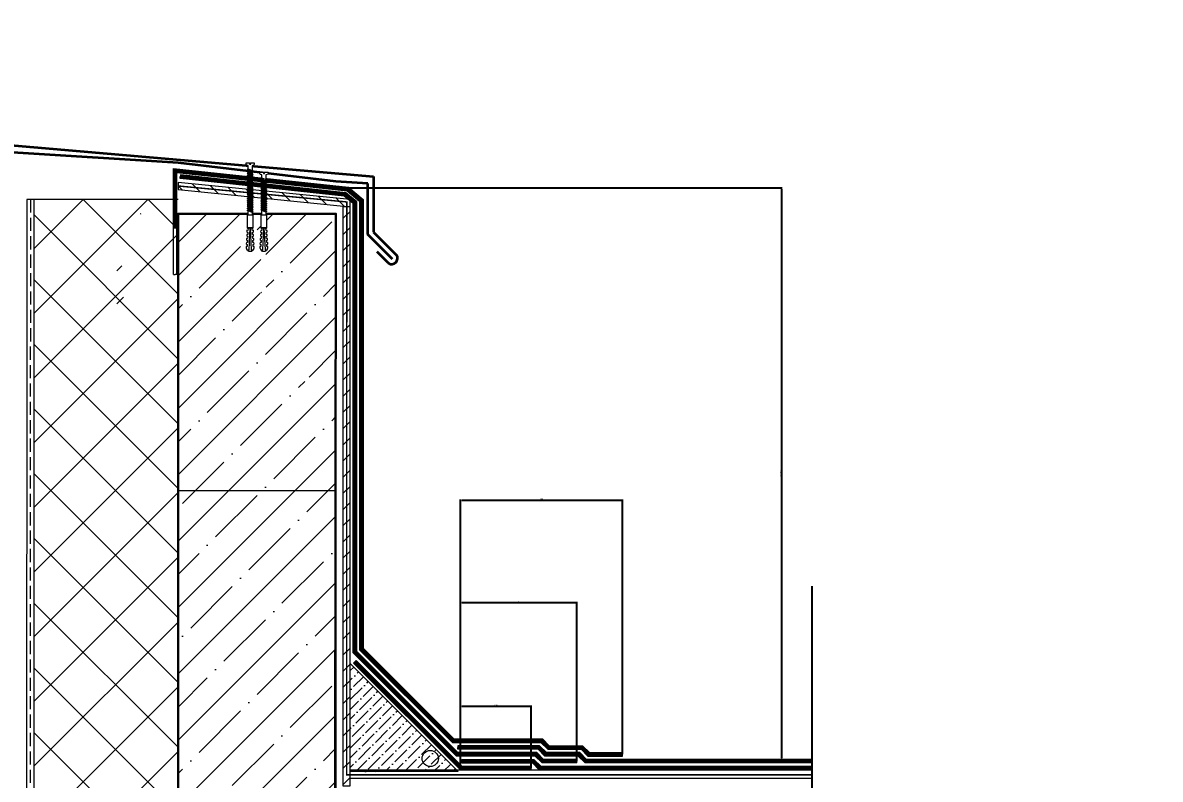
# Model space of a CAD drawing. Header units: millimetres. Extents: x -4447806 to 13389969, y -2188499 to 852203.
# Drawn here: x 4547730 to 4549893, y -556772 to -555332 of the extents above; entities that cross this region are included whole.
import ezdxf

# ---------------------------------------------------------------- set-up
doc = ezdxf.new("R2010")
doc.units = ezdxf.units.MM
doc.set_wipeout_variables(frame=1)
for name, pattern in [('GOST2.303 4', [7, 5, -2, 0]), ('пунктирнаяX2', [12.7, 0, -12.7]), ('штриховая', [19.05, 12.7, -6.35]), ('штриховая 50', [1, 0.5, -0.5])]:
    doc.linetypes.add(name, pattern=pattern)
for name, color, linetype, lineweight in [('0.2', 7, 'Continuous', 20), ('0.35', 30, 'Continuous', 30), ('TN-ГИДРОИЗОЛЯЦИЯ БИТУМАЯ ВЕРХНЯЯ', 32, 'Continuous', 15), ('TN-ГИДРОИЗОЛЯЦИЯ БИТУМАЯ нижняя', 173, 'Continuous', 15), ('TN-ГИДРОИЗОЛЯЦИЯ УСИЛЕНИЕ', 1, 'Continuous', 15), ('TN-ГРУНТОВКА', 6, 'Continuous', 15), ('TN-КРЕПЕЖ', 7, 'Continuous', 15), ('TN-МЕТАЛЛ КОНСТРУКЦИИ', 162, 'Continuous', 35), ('TN-СТЯЖКА', 7, 'Continuous', 15), ('АР_Размеры', 175, 'Continuous', 9), ('АР_Штриховка', 252, 'Continuous', 0), ('Маркировка потолков', 7, 'Continuous', 9), ('СПДС_Выноски', 251, 'Continuous', 18)]:
    doc.layers.add(name, color=color, linetype=linetype, lineweight=lineweight)
doc.styles.add('Arial', font='ariali.ttf')
doc.styles.get("Standard").update_dxf_attribs({"font": 'arial.ttf'})
doc.dimstyles.new('ISO-25', dxfattribs={"dimtxt": 2.5, "dimasz": 2.5, "dimexe": 1.25, "dimexo": 0.625, "dimtad": 1, "dimtxsty": 'Standard', "dimcen": 2.5, "dimadec": 0, "dimazin": 0, "dimtfac": 1, "dimtmove": 0, "dimatfit": 3, "dimfxl": 1, "dimarcsym": 0})

# ---------------------------------------------------------------- blocks, each defined once
blk = doc.blocks.new('*D1167')
at = {"layer": 'Defpoints', "color": 0, "lineweight": 5, "ltscale": 500, "transparency": 16777216}
for p in [(4548697.1, -556632.6), (4548562.5, -556750.3), (4548697.1, -556750.3)]:
    blk.add_point(p, dxfattribs=at)
at = {"layer": 'АР_Размеры', "color": 0, "lineweight": -2, "ltscale": 500, "transparency": 16777216}
for p, q in [((4548562.5, -556749.6), (4548562.5, -556631.4)), ((4548565, -556632.6), (4548694.6, -556632.6)), ((4548697.1, -556749.6), (4548697.1, -556631.4))]:
    blk.add_line(p, q, dxfattribs=at)
at = {"layer": 'АР_Размеры', "color": 0, "lineweight": 5, "ltscale": 500, "transparency": 16777216}
for points in [[(4548565, -556632.2), (4548565, -556633), (4548562.5, -556632.6)], [(4548694.6, -556632.2), (4548694.6, -556633), (4548697.1, -556632.6)]]:
    blk.add_solid(points, dxfattribs=at)
at = {"layer": 'АР_Размеры', "color": 0, "lineweight": 13, "ltscale": 500, "transparency": 16777216, "insert": (4548629.8, -556630.7), "char_height": 2.5, "attachment_point": 5}
blk.add_mtext('100', dxfattribs=at)
blk = doc.blocks.new('*D1168')
at = {"layer": 'Defpoints', "color": 0, "lineweight": 5, "ltscale": 500, "transparency": 16777216}
for p in [(4548784, -556435.6), (4548784, -556737.2), (4548562.5, -556750.3)]:
    blk.add_point(p, dxfattribs=at)
at = {"layer": 'АР_Размеры', "color": 0, "lineweight": -2, "ltscale": 500, "transparency": 16777216}
for p, q in [((4548562.5, -556749.6), (4548562.5, -556434.3)), ((4548565, -556435.6), (4548781.5, -556435.6)), ((4548784, -556736.6), (4548784, -556434.3))]:
    blk.add_line(p, q, dxfattribs=at)
at = {"layer": 'АР_Размеры', "color": 0, "lineweight": 5, "ltscale": 500, "transparency": 16777216}
for points in [[(4548565, -556435.1), (4548565, -556436), (4548562.5, -556435.6)], [(4548781.5, -556435.1), (4548781.5, -556436), (4548784, -556435.6)]]:
    blk.add_solid(points, dxfattribs=at)
at = {"layer": 'АР_Размеры', "color": 0, "lineweight": 13, "ltscale": 500, "transparency": 16777216, "insert": (4548673.3, -556433.6), "char_height": 2.5, "attachment_point": 5}
blk.add_mtext('150', dxfattribs=at)
blk = doc.blocks.new('*D1169')
at = {"layer": 'Defpoints', "color": 0, "lineweight": 5, "ltscale": 500, "transparency": 16777216}
for p in [(4548871, -556240.4), (4548871, -556720.8), (4548562.5, -556750.3)]:
    blk.add_point(p, dxfattribs=at)
at = {"layer": 'АР_Размеры', "color": 0, "lineweight": -2, "ltscale": 500, "transparency": 16777216}
for p, q in [((4548562.5, -556749.6), (4548562.5, -556239.1)), ((4548565, -556240.4), (4548868.5, -556240.4)), ((4548871, -556720.2), (4548871, -556239.1))]:
    blk.add_line(p, q, dxfattribs=at)
at = {"layer": 'АР_Размеры', "color": 0, "lineweight": 5, "ltscale": 500, "transparency": 16777216}
for points in [[(4548565, -556240), (4548565, -556240.8), (4548562.5, -556240.4)], [(4548868.5, -556240), (4548868.5, -556240.8), (4548871, -556240.4)]]:
    blk.add_solid(points, dxfattribs=at)
at = {"layer": 'АР_Размеры', "color": 0, "lineweight": 13, "ltscale": 500, "transparency": 16777216, "insert": (4548716.8, -556238.5), "char_height": 2.5, "attachment_point": 5}
blk.add_mtext('200', dxfattribs=at)
blk = doc.blocks.new('*D1171')
at = {"layer": 'Defpoints', "color": 0, "lineweight": 5, "ltscale": 500, "transparency": 16777216}
for p in [(4548351.3, -555646.6), (4548979.1, -556734.3), (4549173.5, -556734.3)]:
    blk.add_point(p, dxfattribs=at)
at = {"layer": 'АР_Размеры', "color": 0, "lineweight": -2, "ltscale": 500, "transparency": 16777216}
for p, q in [((4548351.9, -555646.6), (4549174.7, -555646.6)), ((4549173.5, -555649.1), (4549173.5, -556731.8)), ((4548979.7, -556734.3), (4549174.7, -556734.3))]:
    blk.add_line(p, q, dxfattribs=at)
at = {"layer": 'АР_Размеры', "color": 0, "lineweight": 5, "ltscale": 500, "transparency": 16777216}
for points in [[(4549173.1, -555649.1), (4549173.9, -555649.1), (4549173.5, -555646.6)], [(4549173.1, -556731.8), (4549173.9, -556731.8), (4549173.5, -556734.3)]]:
    blk.add_solid(points, dxfattribs=at)
at = {"layer": 'АР_Размеры', "color": 0, "lineweight": 13, "ltscale": 500, "transparency": 16777216, "insert": (4549171.6, -556190.4), "char_height": 2.5, "attachment_point": 5, "rotation": 90}
blk.add_mtext('min. 600', dxfattribs=at)
blk = doc.blocks.new('*U728')
blk.add_lwpolyline([(0, -34.795), (0, -1), (2.25, -0.5), (-2.25, 0), (0, 0.5), (0, 31.736)])
blk = doc.blocks.new('Дюбель')
at = {"color": 7, "lineweight": 0}
blk.add_wipeout([(-48.1, -2.8), (-49, -2.8), (-50.4, -2.1), (-50.4, 2.1), (-49, 2.8), (-48.1, 2.8), (-48.1, 1.6), (-17.6, 0), (-48.1, -1.6)], dxfattribs=at)
blk.add_wipeout([(-17.5, 4.2), (-18.3, 2.8), (-21.1, 3), (-21, 4.4), (-23.1, 4.5), (-23.9, 3.1), (-26.7, 3.3), (-26.6, 4.7), (-28.7, 4.8), (-29.5, 3.4), (-32.3, 3.6), (-32.2, 5), (-34.3, 5.1), (-35, 3.7), (-37.8, 3.9), (-37.8, 5.3), (-39.9, 5.4), (-40.6, 4), (-43.4, 4.2), (-43.4, 5.6), (-45.5, 5.7), (-48, 4.4), (-48.1, 1.6), (-17.6, 0), (-48.1, -1.6), (-48, -4.4), (-45.5, -5.7), (-43.4, -5.6), (-43.4, -4.2), (-40.6, -4), (-39.9, -5.4), (-37.8, -5.3), (-37.8, -3.9), (-35, -3.7), (-34.3, -5.1), (-32.2, -5), (-32.3, -3.6), (-29.5, -3.4), (-28.7, -4.8), (-26.6, -4.7), (-26.7, -3.3), (-23.9, -3.1), (-23.1, -4.5), (-21, -4.4), (-21.1, -3), (-18.3, -2.8), (-17.5, -4.2)], dxfattribs=at)
blk.add_wipeout([(0, -4.2), (0, 4.2), (-17.5, 4.2), (-17.5, -4.2)], dxfattribs=at)
at = {"color": 7}
for points in [[(-48.1, -2.8), (-49, -2.8), (-50.4, -2.1), (-50.4, 2.1), (-49, 2.8), (-48.1, 2.8), (-48.1, 1.6), (-17.6, 0), (-48.1, -1.6)], [(-17.5, 4.2), (-18.3, 2.8), (-21.1, 3), (-21, 4.4), (-23.1, 4.5), (-23.9, 3.1), (-26.7, 3.3), (-26.6, 4.7), (-28.7, 4.8), (-29.5, 3.4), (-32.3, 3.6), (-32.2, 5), (-34.3, 5.1), (-35, 3.7), (-37.8, 3.9), (-37.8, 5.3), (-39.9, 5.4), (-40.6, 4), (-43.4, 4.2), (-43.4, 5.6), (-45.5, 5.7), (-48, 4.4), (-48.1, 1.6), (-17.6, 0), (-48.1, -1.6), (-48, -4.4), (-45.5, -5.7), (-43.4, -5.6), (-43.4, -4.2), (-40.6, -4), (-39.9, -5.4), (-37.8, -5.3), (-37.8, -3.9), (-35, -3.7), (-34.3, -5.1), (-32.2, -5), (-32.3, -3.6), (-29.5, -3.4), (-28.7, -4.8), (-26.6, -4.7), (-26.7, -3.3), (-23.9, -3.1), (-23.1, -4.5), (-21, -4.4), (-21.1, -3), (-18.3, -2.8), (-17.5, -4.2)], [(0, -4.2), (0, 4.2), (-17.5, 4.2), (-17.5, -4.2), (0, -4.2)]]:
    blk.add_lwpolyline(points, close=True, dxfattribs=at)
blk = doc.blocks.new('*U791')
at = {"color": 252, "lineweight": 0, "ltscale": 100, "style": 'Arial', "flags": 9}
for tag, p in [('ОПИСАНИЕ', (-13.9, 67)), ('ТИП', (16.1, 69.1))]:
    blk.add_attdef(tag, p, '', height=25, rotation=93.8857, dxfattribs=at)
at = {"color": 251, "lineweight": 0}
blk.add_wipeout([(64.2, 3.1), (63.8, 8.6), (5.2, 4.7), (4.2, 6.6), (3.6, 7.2), (2.8, 7.4), (1.1, 7.3), (1.4, 2.3), (3.4, 2.4), (3.5, 1), (1.5, 0.9), (1.9, -4.1), (3.5, -4), (4.4, -3.7), (4.9, -3), (5.6, -0.9)], dxfattribs=at)
at = {"color": 7}
blk.add_line((61, 8.4), (12.8, 5.2), dxfattribs=at)
blk.add_lwpolyline([(12.8, 5.2), (5.2, 4.7), (4.2, 6.6, 0.300062), (2.8, 7.4), (1.1, 7.3), (1.4, 2.3), (3.4, 2.4), (3.5, 1), (1.5, 0.9), (1.9, -4.1), (3.5, -4, 0.300062), (4.9, -3), (5.6, -0.9), (13.2, -0.4)], format="xyb", dxfattribs=at)
for points in [[(14, -0.4), (10.7, 6.1), (9.4, 4.9), (12.6, -1.5)], [(16.7, -0.2), (13.4, 6.3), (12.1, 5.1), (15.3, -1.4)], [(19.4, 0), (16.1, 6.5), (14.8, 5.3), (18, -1.2)], [(22.1, 0.2), (18.8, 6.7), (17.5, 5.5), (20.7, -1)], [(24.7, 0.4), (21.5, 6.9), (20.2, 5.7), (23.4, -0.8)], [(27.4, 0.6), (24.2, 7.1), (22.9, 5.9), (26.1, -0.6)], [(30.1, 0.7), (26.9, 7.2), (25.6, 6), (28.8, -0.5)], [(32.8, 0.9), (29.6, 7.4), (28.3, 6.2), (31.5, -0.3)], [(35.5, 1.1), (32.3, 7.6), (30.9, 6.4), (34.2, -0.1)], [(38.2, 1.3), (35, 7.8), (33.6, 6.6), (36.9, 0.1)], [(40.9, 1.5), (37.7, 8), (36.3, 6.8), (39.6, 0.3)], [(43.6, 1.7), (40.4, 8.1), (39, 7), (42.3, 0.5)], [(46.3, 1.8), (43, 8.3), (41.7, 7.1), (45, 0.6)], [(49, 2), (45.7, 8.5), (44.4, 7.3), (47.7, 0.8)], [(51.7, 2.2), (48.4, 8.7), (47.1, 7.5), (50.4, 1)]]:
    blk.add_lwpolyline(points, close=True, dxfattribs=at)
blk.add_lwpolyline([(13.2, -0.4), (61.3, 2.9)], dxfattribs=at)
at = {"color": 7, "xscale": -1, "rotation": 3.885722331906001}
blk.add_blockref('Дюбель', (61.1, 5.7), dxfattribs=at)
at = {"color": 7}
for points in [[(54.4, 2.4), (51.1, 8.9), (49.8, 7.7), (53.1, 1.2)], [(57.1, 2.6), (53.8, 9.1), (52.5, 7.9), (55.7, 1.4)]]:
    blk.add_lwpolyline(points, close=True, dxfattribs=at)
blk = doc.blocks.new('*U792')
at = {"color": 252, "lineweight": 0, "ltscale": 100, "style": 'Arial', "flags": 9}
for tag, p in [('ОПИСАНИЕ', (-13.9, 67)), ('ТИП', (16.1, 69.1))]:
    blk.add_attdef(tag, p, '', height=25, rotation=93.8857, dxfattribs=at)
at = {"color": 251, "lineweight": 0}
blk.add_wipeout([(77.1, 3.9), (76.7, 9.5), (5.2, 4.7), (4.2, 6.6), (3.6, 7.2), (2.8, 7.4), (1.1, 7.3), (1.4, 2.3), (3.4, 2.4), (3.5, 1), (1.5, 0.9), (1.9, -4.1), (3.5, -4), (4.4, -3.7), (4.9, -3), (5.6, -0.9)], dxfattribs=at)
at = {"color": 7}
blk.add_line((73.9, 9.3), (12.8, 5.2), dxfattribs=at)
blk.add_lwpolyline([(12.8, 5.2), (5.2, 4.7), (4.2, 6.6, 0.300062), (2.8, 7.4), (1.1, 7.3), (1.4, 2.3), (3.4, 2.4), (3.5, 1), (1.5, 0.9), (1.9, -4.1), (3.5, -4, 0.300062), (4.9, -3), (5.6, -0.9), (13.2, -0.4)], format="xyb", dxfattribs=at)
for points in [[(14, -0.4), (10.7, 6.1), (9.4, 4.9), (12.6, -1.5)], [(16.7, -0.2), (13.4, 6.3), (12.1, 5.1), (15.3, -1.4)], [(19.4, 0), (16.1, 6.5), (14.8, 5.3), (18, -1.2)], [(22.1, 0.2), (18.8, 6.7), (17.5, 5.5), (20.7, -1)], [(24.7, 0.4), (21.5, 6.9), (20.2, 5.7), (23.4, -0.8)], [(27.4, 0.6), (24.2, 7.1), (22.9, 5.9), (26.1, -0.6)], [(30.1, 0.7), (26.9, 7.2), (25.6, 6), (28.8, -0.5)], [(32.8, 0.9), (29.6, 7.4), (28.3, 6.2), (31.5, -0.3)], [(35.5, 1.1), (32.3, 7.6), (30.9, 6.4), (34.2, -0.1)], [(38.2, 1.3), (35, 7.8), (33.6, 6.6), (36.9, 0.1)], [(40.9, 1.5), (37.7, 8), (36.3, 6.8), (39.6, 0.3)], [(43.6, 1.7), (40.4, 8.1), (39, 7), (42.3, 0.5)], [(46.3, 1.8), (43, 8.3), (41.7, 7.1), (45, 0.6)], [(49, 2), (45.7, 8.5), (44.4, 7.3), (47.7, 0.8)], [(51.7, 2.2), (48.4, 8.7), (47.1, 7.5), (50.4, 1)], [(54.4, 2.4), (51.1, 8.9), (49.8, 7.7), (53.1, 1.2)], [(57.1, 2.6), (53.8, 9.1), (52.5, 7.9), (55.7, 1.4)], [(59.8, 2.8), (56.5, 9.2), (55.2, 8.1), (58.4, 1.6)], [(62.5, 2.9), (59.2, 9.4), (57.9, 8.2), (61.1, 1.7)], [(65.2, 3.1), (61.9, 9.6), (60.6, 8.4), (63.8, 1.9)]]:
    blk.add_lwpolyline(points, close=True, dxfattribs=at)
blk.add_lwpolyline([(13.2, -0.4), (74.2, 3.7)], dxfattribs=at)
at = {"color": 7, "xscale": -1, "rotation": 3.885722331906001}
blk.add_blockref('Дюбель', (74, 6.5), dxfattribs=at)
at = {"color": 7}
for points in [[(67.8, 3.3), (64.6, 9.8), (63.3, 8.6), (66.5, 2.1)], [(70.5, 3.5), (67.3, 10), (66, 8.8), (69.2, 2.3)]]:
    blk.add_lwpolyline(points, close=True, dxfattribs=at)

msp = doc.modelspace()

# ---------------------------------------------------------------- hatches: boundary and pattern name
at = {"layer": 'TN-СТЯЖКА'}
h = msp.add_hatch(dxfattribs=at)
h.set_pattern_fill('ANSI31', color=256, scale=6.853972, angle=90)
h.set_pattern_definition([(135, (4179709.188, -603007.044), (-15.3876071, -15.3876071), [])])
h.paths.add_polyline_path([(4548352.982, -555682.431), (4548352.982, -555668.723), (4548025.625, -555636.041), (4548025.625, -555649.749)])
h = msp.add_hatch(dxfattribs=at)
h.set_pattern_fill('ANSI31', color=256, scale=6.853972)
h.set_pattern_definition([(45, (4501014.661, -187994.973), (-15.3876071, 15.3876071), [])])
h.paths.add_polyline_path([(4548339.274, -556784.382), (4548352.982, -556784.382), (4548352.982, -555682.431), (4548339.274, -555682.431)])
h = msp.add_hatch(dxfattribs=at)
h.set_pattern_fill('ANSI36', color=256, scale=4.112383)
h.set_pattern_definition([(45, (4501014.661, -187920.711), (6.9244232, 25.3895517), [32.6420439, -6.5284088, 0, -6.5284088])])
h.paths.add_polyline_path([(4548352.982, -556757.067), (4548352.982, -556551.448), (4548558.601, -556757.067)])
at = {"layer": 'АР_Штриховка', "ltscale": 100}
h = msp.add_hatch(dxfattribs=at)
h.set_pattern_fill('ANSI37', color=256, scale=27.41589)
h.set_pattern_definition([(45, (4810419.25, -114721.12), (-61.550428, 61.550428), []), (135, (4810419.25, -114721.12), (-61.550428, -61.550428), [])])
h.paths.add_polyline_path([(4547751.22, -557987.763), (4547952.718, -557987.763), (4548025.625, -557987.763), (4548025.922, -555668.724), (4547751.88, -555668.577)])
at = {"layer": 'Маркировка потолков', "lineweight": 9, "ltscale": 5000, "transparency": 33554610}
h = msp.add_hatch(dxfattribs=at)
h.set_pattern_fill('ANSI35', color=256, scale=356.977733)
h.set_pattern_definition([(45, (4411521.24, -585670.22), (-63.105344, 63.105344), []), (45, (4411584.35, -585670.22), (-63.105344, 63.105344), [111.55554, -22.31111, 0, -22.31111])])
h.paths.add_polyline_path([(4548325.942, -556019.933), (4548311.549, -556019.933), (4548310.49, -556018.066), (4548306.657, -556018.267), (4548306.758, -556020.184), (4548303.883, -556020.334), (4548302.824, -556018.468), (4548298.992, -556018.669), (4548299.092, -556020.585), (4548296.217, -556020.736), (4548295.159, -556018.87), (4548291.326, -556019.071), (4548291.426, -556020.987), (4548288.551, -556021.138), (4548287.493, -556019.272), (4548283.66, -556019.472), (4548283.76, -556021.389), (4548280.885, -556021.54), (4548279.827, -556019.673), (4548275.994, -556019.874), (4548276.094, -556021.791), (4548273.219, -556021.941), (4548269.765, -556020.201), (4548269.651, -556018.013), (4548266.45, -556018.013), (4548266.45, -556011.297), (4548269.685, -556009.679), (4548269.765, -556008.15), (4548273.219, -556006.409), (4548276.094, -556006.56), (4548275.994, -556008.476), (4548279.827, -556008.677), (4548280.885, -556006.811), (4548283.76, -556006.962), (4548283.66, -556008.878), (4548287.493, -556009.079), (4548288.551, -556007.213), (4548291.426, -556007.363), (4548291.326, -556009.28), (4548295.159, -556009.481), (4548296.217, -556007.614), (4548299.092, -556007.765), (4548302.824, -556009.882), (4548303.883, -556008.016), (4548306.758, -556008.167), (4548306.657, -556010.083), (4548310.49, -556010.284), (4548311.549, -556008.418), (4548325.942, -556008.418), (4548325.942, -555694.8), (4548192.701, -555694.8), (4548192.701, -555801.777), (4548194.62, -555801.777), (4548194.62, -555825.766), (4548192.754, -555826.825), (4548192.955, -555830.658), (4548194.871, -555830.557), (4548195.022, -555833.432), (4548193.156, -555834.491), (4548193.357, -555838.323), (4548195.273, -555838.223), (4548195.424, -555841.098), (4548193.558, -555842.156), (4548193.759, -555845.989), (4548195.675, -555845.889), (4548195.826, -555848.764), (4548193.959, -555849.822), (4548194.16, -555853.655), (4548196.077, -555853.555), (4548196.227, -555856.43), (4548194.361, -555857.488), (4548194.562, -555861.321), (4548196.478, -555861.221), (4548196.629, -555864.096), (4548194.888, -555867.55), (4548192.701, -555867.664), (4548192.701, -555870.865), (4548185.984, -555870.865), (4548184.367, -555867.63), (4548182.838, -555867.55), (4548181.097, -555864.096), (4548181.248, -555861.221), (4548183.164, -555861.321), (4548183.365, -555857.488), (4548181.499, -555856.43), (4548181.649, -555853.555), (4548183.566, -555853.655), (4548183.767, -555849.822), (4548181.9, -555848.764), (4548182.051, -555845.889), (4548183.968, -555845.989), (4548184.168, -555842.156), (4548182.302, -555841.098), (4548182.453, -555838.223), (4548184.369, -555838.323), (4548184.57, -555834.491), (4548182.704, -555833.432), (4548182.801, -555831.575), (4548183.923, -555695.847), (4547918.542, -555695.847), (4547918.542, -555801.188), (4547920.461, -555801.188), (4547920.461, -555825.177), (4547918.595, -555826.235), (4547918.796, -555830.068), (4547920.713, -555829.968), (4547920.863, -555832.843), (4547918.997, -555833.901), (4547919.198, -555837.734), (4547921.114, -555837.634), (4547921.265, -555840.509), (4547919.399, -555841.567), (4547919.6, -555845.4), (4547921.516, -555845.3), (4547921.667, -555848.175), (4547919.8, -555849.233), (4547920.001, -555853.066), (4547921.918, -555852.966), (4547922.069, -555855.84), (4547920.202, -555856.899), (4547920.403, -555860.732), (4547922.32, -555860.632), (4547922.47, -555863.506), (4547920.73, -555866.961), (4547918.542, -555867.075), (4547918.542, -555870.276), (4547911.825, -555870.276), (4547910.208, -555867.041), (4547908.679, -555866.961), (4547906.938, -555863.506), (4547907.089, -555860.632), (4547909.005, -555860.732), (4547909.206, -555856.899), (4547907.34, -555855.84), (4547907.49, -555852.966), (4547909.407, -555853.066), (4547909.608, -555849.233), (4547907.742, -555848.175), (4547907.892, -555845.3), (4547909.809, -555845.4), (4547910.01, -555841.567), (4547908.143, -555840.509), (4547908.294, -555837.634), (4547910.21, -555837.734), (4547910.411, -555833.901), (4547908.545, -555832.843), (4547908.696, -555829.968), (4547910.612, -555830.068), (4547910.813, -555826.235), (4547908.947, -555825.177), (4547908.947, -555801.188), (4547909.129, -555694.8), (4548025.625, -555695.323), (4548025.625, -557354.958), (4548024.758, -557682.581), (4548314.154, -557682.583), (4548314.154, -557355.238), (4548325.942, -557354.434)])

# ---------------------------------------------------------------- linework, layer by layer
at = {"layer": '0.2'}
for points in [[(4547737.957, -555668.569), (4547737.391, -557017.751), (4547737.391, -557017.92)], [(4547751.656, -555668.422), (4547751.083, -557031.459), (4547751.083, -557031.298)]]:
    msp.add_lwpolyline(points, dxfattribs=at)
at = {"layer": '0.2', "ltscale": 10}
msp.add_lwpolyline([(4548025.625, -555668.723), (4547737.883, -555668.569)], dxfattribs=at)
at = {"layer": '0.2', "linetype": 'GOST2.303 4', "ltscale": 5}
msp.add_lwpolyline([(4547744.807, -555668.569), (4547744.237, -557024.605), (4547744.237, -557024.605)], dxfattribs=at)
at = {"layer": '0.2', "ltscale": 100}
msp.add_lwpolyline([(4548025.625, -557682.583), (4548025.625, -556222.524), (4548325.942, -556222.524), (4548325.942, -557354.696), (4548285.481, -557354.696)], dxfattribs=at)
at = {"layer": '0.35', "color": 18, "ltscale": 200, "true_color": 0x000000}
msp.add_lwpolyline([(4548025.625, -557682.583), (4548025.625, -555695.847), (4548325.942, -555695.847), (4548323.68, -557354.853), (4548284.771, -557354.954)], dxfattribs=at)
at = {"layer": 'TN-ГИДРОИЗОЛЯЦИЯ БИТУМАЯ ВЕРХНЯЯ', "linetype": 'Continuous', "ltscale": 50}
for p, q in [((4548016.683, -555811.572), (4548016.683, -555609.45)), ((4548016.683, -555609.45), (4548349.857, -555645.374)), ((4548023.537, -555811.572), (4548023.537, -555617.082)), ((4548023.537, -555617.082), (4548347.072, -555651.967)), ((4548347.072, -555651.967), (4548370.802, -555671.626)), ((4548349.857, -555645.374), (4548377.656, -555668.403)), ((4548370.802, -555671.626), (4548370.802, -556525.124)), ((4548377.656, -555668.403), (4548377.656, -556522.285)), ((4548016.683, -555811.572), (4548020.11, -555811.572)), ((4548023.537, -555811.572), (4548020.11, -555811.572)), ((4548370.802, -556525.124), (4548547.277, -556701.599)), ((4548377.656, -556522.285), (4548550.116, -556694.745)), ((4548550.116, -556694.745), (4548718.635, -556694.745)), ((4548718.635, -556694.745), (4548731.658, -556707.768)), ((4548547.277, -556701.599), (4548715.796, -556701.599)), ((4548713.241, -556707.768), (4548557.745, -556707.768)), ((4548557.745, -556707.768), (4548557.745, -556711.195)), ((4548557.745, -556714.622), (4548557.745, -556711.195)), ((4548710.402, -556714.622), (4548557.745, -556714.622)), ((4548723.425, -556727.645), (4548710.402, -556714.622)), ((4548726.264, -556720.791), (4548713.241, -556707.768)), ((4548715.796, -556701.599), (4548728.819, -556714.622)), ((4548728.819, -556714.622), (4548791.964, -556714.622)), ((4548731.658, -556707.768), (4548794.803, -556707.768)), ((4548791.964, -556714.622), (4548804.987, -556727.645)), ((4548794.803, -556707.768), (4548807.826, -556720.791)), ((4548786.57, -556727.645), (4548723.425, -556727.645)), ((4548789.409, -556720.791), (4548726.264, -556720.791)), ((4548799.593, -556740.667), (4548786.57, -556727.645)), ((4548802.432, -556733.813), (4548789.409, -556720.791)), ((4549231.654, -556733.813), (4548802.432, -556733.813)), ((4548804.987, -556727.645), (4548870.971, -556727.645)), ((4548807.826, -556720.791), (4548870.971, -556720.791)), ((4548870.971, -556720.791), (4548870.971, -556724.218)), ((4548870.971, -556727.645), (4548870.971, -556724.218)), ((4549231.654, -556733.813), (4549231.654, -556737.24)), ((4549231.654, -556740.667), (4549231.654, -556737.24)), ((4549231.654, -556740.667), (4548799.593, -556740.667))]:
    msp.add_line(p, q, dxfattribs=at)
at = {"layer": 'TN-ГИДРОИЗОЛЯЦИЯ БИТУМАЯ ВЕРХНЯЯ', "linetype": 'пунктирнаяX2', "ltscale": 50}
for p, q in [((4548020.11, -555811.572), (4548020.11, -555613.266)), ((4548020.11, -555613.266), (4548348.465, -555648.671)), ((4548348.465, -555648.671), (4548374.229, -555670.015)), ((4548374.229, -555670.015), (4548374.229, -556523.705)), ((4548374.229, -556523.705), (4548548.697, -556698.172)), ((4548548.697, -556698.172), (4548717.216, -556698.172)), ((4548711.821, -556711.195), (4548557.745, -556711.195)), ((4548724.844, -556724.218), (4548711.821, -556711.195)), ((4548717.216, -556698.172), (4548730.238, -556711.195)), ((4548730.238, -556711.195), (4548793.384, -556711.195)), ((4548793.384, -556711.195), (4548806.406, -556724.218)), ((4548787.99, -556724.218), (4548724.844, -556724.218)), ((4548801.012, -556737.24), (4548787.99, -556724.218)), ((4549231.654, -556737.24), (4548801.012, -556737.24)), ((4548806.406, -556724.218), (4548870.971, -556724.218))]:
    msp.add_line(p, q, dxfattribs=at)
at = {"layer": 'TN-ГИДРОИЗОЛЯЦИЯ БИТУМАЯ ВЕРХНЯЯ', "color": 18, "linetype": 'штриховая 50', "ltscale": 50, "true_color": 0x000000, "const_width": 6.854}
for points in [[(4548870.971, -556724.218), (4548806.406, -556724.218), (4548793.384, -556711.195), (4548730.238, -556711.195), (4548717.216, -556698.172), (4548548.697, -556698.172), (4548374.229, -556523.705), (4548374.229, -555670.015), (4548348.465, -555648.671), (4548020.11, -555613.266), (4548020.11, -555724.251)], [(4549231.654, -556737.24), (4548801.012, -556737.24), (4548787.99, -556724.218), (4548724.844, -556724.218), (4548711.821, -556711.195), (4548557.745, -556711.195)]]:
    msp.add_lwpolyline(points, dxfattribs=at)
at = {"layer": 'TN-ГИДРОИЗОЛЯЦИЯ БИТУМАЯ нижняя', "linetype": 'Continuous', "ltscale": 50}
for p, q in [((4548029.375, -555628.691), (4548029.743, -555625.284)), ((4548341.73, -555662.444), (4548029.375, -555628.691)), ((4548030.111, -555621.877), (4548029.743, -555625.284)), ((4548344.526, -555655.852), (4548030.111, -555621.877)), ((4548365.319, -555673.185), (4548344.526, -555655.852)), ((4548358.465, -555676.395), (4548341.73, -555662.444)), ((4548358.465, -556531.204), (4548358.465, -555676.395)), ((4548365.319, -556528.365), (4548365.319, -555673.185)), ((4548554.906, -556727.645), (4548358.465, -556531.204)), ((4548557.745, -556720.791), (4548365.319, -556528.365)), ((4548705.008, -556727.645), (4548554.906, -556727.645)), ((4548707.847, -556720.791), (4548557.745, -556720.791)), ((4548565.373, -556733.813), (4548565.373, -556737.24)), ((4548565.373, -556733.813), (4548702.453, -556733.813)), ((4548565.373, -556740.667), (4548565.373, -556737.24)), ((4548702.453, -556733.813), (4548715.475, -556746.836)), ((4548718.03, -556740.667), (4548705.008, -556727.645)), ((4548720.869, -556733.813), (4548707.847, -556720.791)), ((4548784.015, -556733.813), (4548720.869, -556733.813)), ((4548784.015, -556733.813), (4548784.015, -556737.24)), ((4548784.015, -556740.667), (4548784.015, -556737.24)), ((4548565.373, -556740.667), (4548699.614, -556740.667)), ((4548699.614, -556740.667), (4548712.636, -556753.69)), ((4548712.636, -556753.69), (4549231.654, -556753.69)), ((4548715.475, -556746.836), (4549231.654, -556746.836)), ((4548784.015, -556740.667), (4548718.03, -556740.667)), ((4549231.654, -556746.836), (4549231.654, -556750.263)), ((4549231.654, -556753.69), (4549231.654, -556750.263))]:
    msp.add_line(p, q, dxfattribs=at)
at = {"layer": 'TN-ГИДРОИЗОЛЯЦИЯ БИТУМАЯ нижняя', "linetype": 'пунктирнаяX2', "ltscale": 50}
for p, q in [((4548343.128, -555659.148), (4548029.743, -555625.284)), ((4548361.892, -555674.79), (4548343.128, -555659.148)), ((4548361.892, -556529.784), (4548361.892, -555674.79)), ((4548556.325, -556724.218), (4548361.892, -556529.784)), ((4548706.427, -556724.218), (4548556.325, -556724.218)), ((4548565.373, -556737.24), (4548701.033, -556737.24)), ((4548701.033, -556737.24), (4548714.056, -556750.263)), ((4548719.45, -556737.24), (4548706.427, -556724.218)), ((4548784.015, -556737.24), (4548719.45, -556737.24)), ((4548714.056, -556750.263), (4549231.654, -556750.263))]:
    msp.add_line(p, q, dxfattribs=at)
at = {"layer": 'TN-ГИДРОИЗОЛЯЦИЯ БИТУМАЯ нижняя', "color": 18, "linetype": 'штриховая 50', "ltscale": 50, "true_color": 0x000000, "const_width": 6.854}
for points in [[(4548029.743, -555625.284), (4548343.128, -555659.148), (4548361.892, -555674.79), (4548361.892, -556529.784), (4548556.325, -556724.218), (4548706.427, -556724.218), (4548719.45, -556737.24), (4548784.015, -556737.24)], [(4548565.373, -556737.24), (4548701.033, -556737.24), (4548714.056, -556750.263), (4549231.654, -556750.263)]]:
    msp.add_lwpolyline(points, dxfattribs=at)
at = {"layer": 'TN-ГИДРОИЗОЛЯЦИЯ УСИЛЕНИЕ', "linetype": 'Continuous', "ltscale": 50}
for p, q in [((4548359.469, -556550.624), (4548361.892, -556548.201)), ((4548359.469, -556550.624), (4548562.534, -556753.69)), ((4548364.315, -556545.778), (4548361.892, -556548.201)), ((4548364.315, -556545.778), (4548565.373, -556746.836)), ((4548562.534, -556753.69), (4548697.059, -556753.69)), ((4548565.373, -556746.836), (4548697.059, -556746.836)), ((4548697.059, -556746.836), (4548697.059, -556750.263)), ((4548697.059, -556753.69), (4548697.059, -556750.263))]:
    msp.add_line(p, q, dxfattribs=at)
at = {"layer": 'TN-ГИДРОИЗОЛЯЦИЯ УСИЛЕНИЕ', "linetype": 'пунктирнаяX2', "ltscale": 50}
for p, q in [((4548361.892, -556548.201), (4548563.954, -556750.263)), ((4548563.954, -556750.263), (4548697.059, -556750.263))]:
    msp.add_line(p, q, dxfattribs=at)
at = {"layer": 'TN-ГИДРОИЗОЛЯЦИЯ УСИЛЕНИЕ', "color": 18, "linetype": 'штриховая 50', "ltscale": 50, "true_color": 0x000000, "const_width": 6.854}
msp.add_lwpolyline([(4548361.892, -556548.201), (4548563.954, -556750.263), (4548697.059, -556750.263)], dxfattribs=at)
at = {"layer": 'TN-ГРУНТОВКА', "color": 18, "linetype": 'штриховая', "ltscale": 20, "true_color": 0x000000, "const_width": 2.742}
msp.add_lwpolyline([(4548025.625, -555642.895), (4548346.537, -555673.341), (4548346.255, -556763.217), (4549231.425, -556763.217)], dxfattribs=at)
at = {"layer": 'TN-МЕТАЛЛ КОНСТРУКЦИИ', "color": 18, "true_color": 0x000000}
for p, q in [((4547700.026, -555564.543), (4548397.565, -555625.204)), ((4548025.625, -555599.168), (4547711.007, -555578.984)), ((4548325.942, -555634.346), (4548025.625, -555599.168)), ((4548386.62, -555638.238), (4548325.942, -555634.346)), ((4548397.565, -555625.204), (4548397.565, -555730.766)), ((4548386.62, -555735.33), (4548386.62, -555638.238)), ((4548433.459, -555782.169), (4548386.62, -555735.33)), ((4548397.565, -555730.766), (4548441.213, -555774.415)), ((4548425.705, -555789.923), (4548404.002, -555768.221))]:
    msp.add_line(p, q, dxfattribs=at)
msp.add_arc((4548431.819, -555780.529), 11.209, 236.940791, 33.059197, dxfattribs=at)
at = {"layer": 'TN-СТЯЖКА'}
for points in [[(4548352.982, -555682.431), (4548352.982, -555668.723), (4548025.625, -555636.041), (4548025.625, -555649.749)], [(4548339.274, -556784.382), (4548352.982, -556784.382), (4548352.982, -555682.431), (4548339.274, -555682.431)], [(4548352.982, -556757.067), (4548352.982, -556551.448), (4548558.601, -556757.067)]]:
    msp.add_lwpolyline(points, close=True, dxfattribs=at)
at = {"layer": 'TN-СТЯЖКА', "color": 18, "ltscale": 40, "true_color": 0x000000}
msp.add_lwpolyline([(4549231.425, -556753.5), (4549231.425, -556769.95), (4548352.982, -556769.95), (4548352.982, -556753.5)], close=True, dxfattribs=at)
at = {"layer": 'СПДС_Выноски', "ltscale": 15}
msp.add_circle((4548505.169, -556732.171), 15.421, dxfattribs=at)

# ---------------------------------------------------------------- block references
at = {"ltscale": 100, "xscale": 23.79851555813043, "yscale": 23.79851555813043, "zscale": 23.79851555813043}
msp.add_blockref('*U728', (4549231.654, -557159.702), dxfattribs=at)

# ---------------------------------------------------------------- dimensions: what is measured, and where the dimension line sits
at = {"layer": 'АР_Размеры', "lineweight": 13, "ltscale": 500}
dim = msp.add_linear_dim(base=(4549173.472, -556734.267), p1=(4548351.28, -555646.552), p2=(4548979.067, -556734.267), angle=90, text='min. 600', dimstyle='ISO-25', dxfattribs=at)
dim.commit()
dim.dimension.update_dxf_attribs({"geometry": '*D1171', "text_midpoint": (4549171.57, -556190.41)})
for base, p2, text, picture, middle in [((4548870.971, -556240.38), (4548870.971, -556720.791), '200', '*D1169', (4548716.753, -556238.479)), ((4548784.015, -556435.55), (4548784.015, -556737.24), '150', '*D1168', (4548673.275, -556433.649))]:
    dim = msp.add_linear_dim(base=base, p1=(4548562.534, -556750.263), p2=p2, text=text, dimstyle='ISO-25', dxfattribs=at)
    dim.commit()
    dim.dimension.update_dxf_attribs({"geometry": picture, "text_midpoint": middle})
dim = msp.add_linear_dim(base=(4548697.059, -556632.604), p1=(4548562.534, -556750.263), p2=(4548697.059, -556750.263), text='100', dimstyle='ISO-25', dxfattribs=at)
dim.commit()
dim.dimension.update_dxf_attribs({"geometry": '*D1167', "text_midpoint": (4548629.796, -556632.604), "dimtype": 160})

# ---------------------------------------------------------------- next in the draw order: block references
at = {"layer": 'TN-КРЕПЕЖ', "ltscale": 15, "xscale": -1.370794496148313, "yscale": 1.370794496148313, "zscale": 1.370794496148313, "rotation": 93.88572233190601}
msp.add_blockref('*U791', (4548190.915, -555614.437), dxfattribs=at)

# ---------------------------------------------------------------- next in the draw order: block references
msp.add_blockref('*U792', (4548164.756, -555596.713), dxfattribs=at)

doc.saveas('drawing.dxf')
